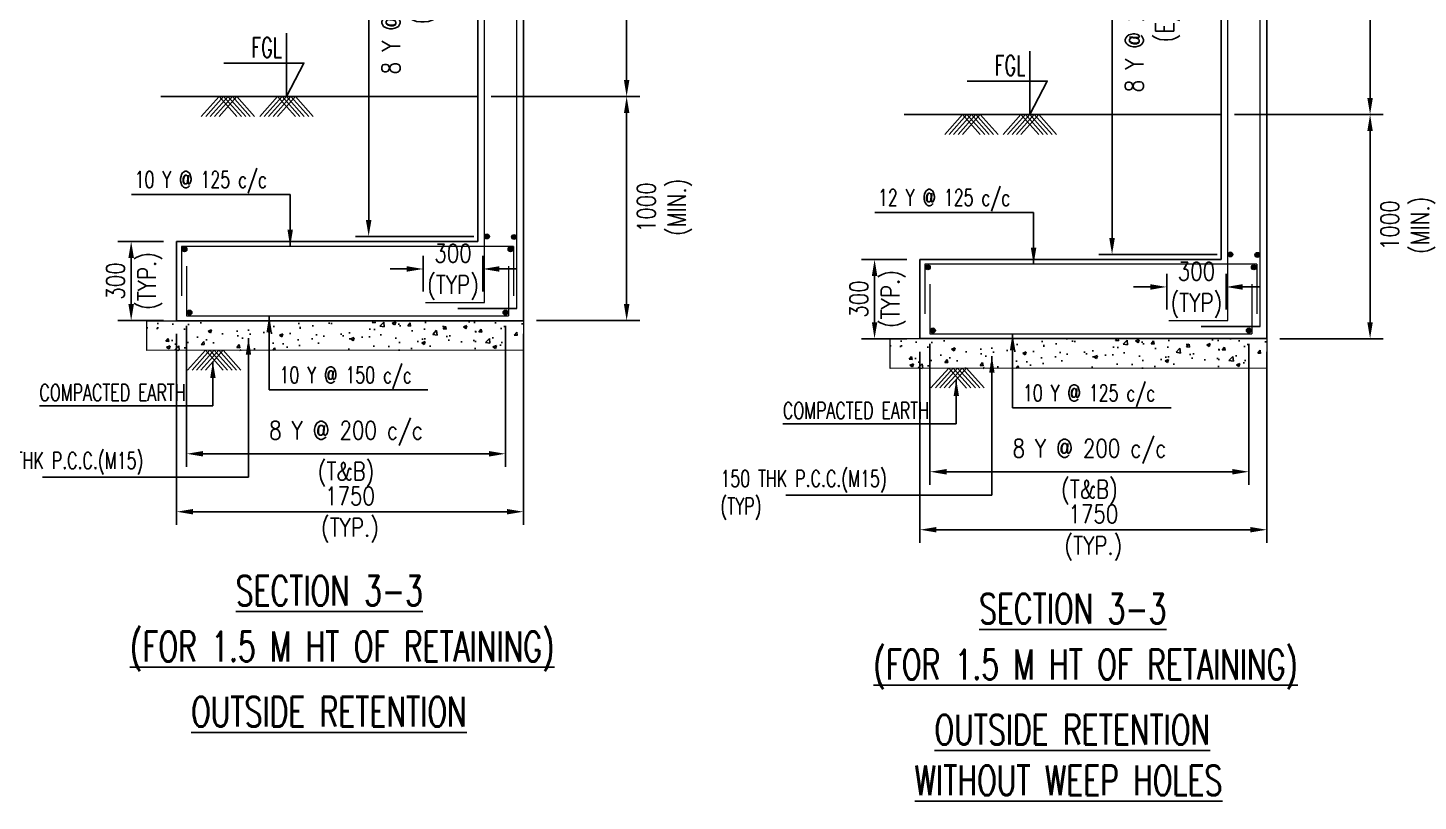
# Model space of a CAD drawing. Extents: x 345615 to 1272425, y -526289 to -156124.
# Drawn here: x 918692 to 939739, y -288755 to -277048 of the extents above; entities that cross this region are included whole.
import ezdxf
from ezdxf.enums import TextEntityAlignment as Align

# ---------------------------------------------------------------- set-up
doc = ezdxf.new("R2010")
doc.units = 0
doc.header["$LTSCALE"] = 500
doc.header["$MEASUREMENT"] = 0
doc.header["$PDMODE"] = 35
doc.header["$PDSIZE"] = -15
doc.layers.get('DEFPOINTS').update_dxf_attribs({"color": 4})
for name, color, linetype in [('BEAM', 4, 'Continuous'), ('Layer1', 7, 'Continuous'), ('LEVEL SECTION', 3, 'Continuous'), ('PCC', 7, 'Continuous'), ('S-COLUMN HATCH', 8, 'Continuous'), ('S-DIM-1', 5, 'Continuous'), ('S-DIMANTION', 5, 'Continuous'), ('S-FILLING', 9, 'Continuous'), ('S-LEVEL SECTION', 3, 'Continuous'), ('S-REINF', 6, 'Continuous'), ('S-RETAINING WALL', 6, 'Continuous'), ('S-TEXT-1', 4, 'Continuous'), ('S-TITIL', 6, 'Continuous'), ('TEXT NORMAL', 4, 'Continuous')]:
    doc.layers.add(name, color=color, linetype=linetype)
doc.styles.add('ROMANS', font='simplex.shx', dxfattribs={"width": 0.8, "height": 275, "bigfont": 'bigfont.shx'})
doc.dimstyles.new('3-100', dxfattribs={"dimtxt": 250, "dimasz": 250, "dimexe": 150, "dimexo": 60, "dimgap": 75, "dimtad": 1, "dimdec": 0, "dimlfac": 0.333333, "dimzin": 0, "dimdsep": 46, "dimtxsty": 'ROMANS', "dimcen": -300, "dimclrd": 5, "dimclre": 5, "dimclrt": 4, "dimadec": 0, "dimazin": 0, "dimtfac": 1, "dimtdec": 0, "dimtix": 1, "dimtofl": 0, "dimtmove": 2, "dimatfit": 3, "dimfxl": 0, "dimtolj": 1, "dimtzin": 0, "dimarcsym": 0})
doc.dimstyles.new('dim100', dxfattribs={"dimtxt": 250, "dimasz": 250, "dimexe": 200, "dimexo": 200, "dimgap": 100, "dimtad": 1, "dimdec": 0, "dimzin": 0, "dimdsep": 46, "dimtxsty": 'ROMANS', "dimcen": 0, "dimclrd": 5, "dimclre": 5, "dimclrt": 4, "dimadec": 0, "dimazin": 0, "dimtfac": 1, "dimtdec": 0, "dimtix": 1, "dimtofl": 0, "dimtmove": 2, "dimatfit": 3, "dimfxl": 0, "dimtolj": 1, "dimtzin": 0, "dimlwd": -1, "dimlwe": -1, "dimarcsym": 0})
doc.dimstyles.new('dim33.33', dxfattribs={"dimtxt": 250, "dimasz": 250, "dimexe": 200, "dimexo": 200, "dimgap": 100, "dimtad": 1, "dimdec": 0, "dimlfac": 0.333331, "dimzin": 0, "dimdsep": 46, "dimtxsty": 'ROMANS', "dimcen": 0, "dimclrd": 5, "dimclre": 5, "dimclrt": 4, "dimadec": 0, "dimazin": 0, "dimtfac": 1, "dimtdec": 0, "dimtix": 1, "dimtofl": 0, "dimtmove": 2, "dimatfit": 3, "dimfxl": 0, "dimtolj": 1, "dimtzin": 0, "dimlwd": -1, "dimlwe": -1, "dimarcsym": 0})

# ---------------------------------------------------------------- blocks, each defined once
blk = doc.blocks.new('*D933')
at = {"layer": 'DEFPOINTS', "color": 0}
for p in [(925617, -273873, -6), (923852, -280206), (925642, -280206)]:
    blk.add_point(p, dxfattribs=at)
at = {"layer": 'S-DIM-1', "color": 5}
for p, q in [((925417, -273873), (923652, -273873)), ((923852, -274123), (923852, -279956)), ((925442, -280206), (923652, -280206))]:
    blk.add_line(p, q, dxfattribs=at)
for points in [[(923810, -274123), (923894, -274123), (923852, -273873)], [(923810, -279956), (923894, -279956), (923852, -280206)]]:
    blk.add_solid(points, dxfattribs=at)
at = {"layer": 'S-DIM-1', "color": 4, "insert": (924465, -276588), "char_height": 275, "attachment_point": 5, "rotation": 90, "style": 'ROMANS'}
blk.add_mtext('\\A1;8 Y @ 200 c/c\\P(E/F)', dxfattribs=at)
blk = doc.blocks.new('*D934')
at = {"layer": 'DEFPOINTS', "color": 0, "linetype": 'ByBlock', "ltscale": 20}
for p in [(925579, -280699), (924679, -281242, 0), (925579, -281242, 0)]:
    blk.add_point(p, dxfattribs=at)
at = {"layer": 'S-DIMANTION', "color": 5, "linetype": 'ByBlock', "ltscale": 20}
for p, q in [((924679, -281042), (924679, -280499)), ((925579, -281042), (925579, -280499)), ((924429, -280699), (924179, -280699)), ((925829, -280699), (926079, -280699))]:
    blk.add_line(p, q, dxfattribs=at)
for points in [[(924429, -280657), (924429, -280740), (924679, -280699)], [(925829, -280657), (925829, -280740), (925579, -280699)]]:
    blk.add_solid(points, dxfattribs=at)
at = {"layer": 'S-DIMANTION', "color": 4, "linetype": 'ByBlock', "lineweight": -2, "ltscale": 20, "char_height": 275, "style": 'ROMANS'}
for s, insert, attachment_point in [('\\A1;300', (925129, -280599), 8), ('\\A1;(TYP)', (925129, -280799), 2)]:
    blk.add_mtext(s, dxfattribs=dict(at, insert=insert, attachment_point=attachment_point))
blk = doc.blocks.new('*D935')
at = {"layer": 'DEFPOINTS', "color": 0}
for p in [(925504, -278089, 0), (926194, -281481, 0), (927757, -281481)]:
    blk.add_point(p, dxfattribs=at)
at = {"layer": 'S-DIM-1', "color": 5}
for p, q in [((925704, -278089), (927957, -278089)), ((927757, -278339), (927757, -281231)), ((926394, -281481), (927957, -281481))]:
    blk.add_line(p, q, dxfattribs=at)
for points in [[(927716, -278339), (927799, -278339), (927757, -278089)], [(927716, -281231), (927799, -281231), (927757, -281481)]]:
    blk.add_solid(points, dxfattribs=at)
at = {"layer": 'S-DIM-1', "color": 4, "insert": (928331, -279765), "char_height": 275, "attachment_point": 5, "rotation": 90, "style": 'ROMANS'}
blk.add_mtext('\\A1;1000\\P(MIN.)', dxfattribs=at)
blk = doc.blocks.new('*D936')
at = {"layer": 'DEFPOINTS', "color": 0}
for p in [(926194, -273589), (927757, -273589), (926194, -278089)]:
    blk.add_point(p, dxfattribs=at)
at = {"layer": 'S-DIM-1', "color": 5}
for p, q in [((926394, -273589), (927957, -273589)), ((927757, -277839), (927757, -273839)), ((926394, -278089), (927957, -278089))]:
    blk.add_line(p, q, dxfattribs=at)
for points in [[(927716, -273839), (927799, -273839), (927757, -273589)], [(927716, -277839), (927799, -277839), (927757, -278089)]]:
    blk.add_solid(points, dxfattribs=at)
at = {"layer": 'S-DIM-1', "color": 4, "char_height": 275, "rotation": 90, "style": 'ROMANS'}
for s, insert, attachment_point in [('\\A1;1500', (927657, -275839), 8), ('\\A1;(MAX.)', (927857, -275839), 2)]:
    blk.add_mtext(s, dxfattribs=dict(at, insert=insert, attachment_point=attachment_point))
blk = doc.blocks.new('*D937')
at = {"layer": 'BEAM', "color": 5, "linetype": 'ByBlock', "ltscale": 20}
for p, q in [((920944, -281681), (920944, -284573)), ((926194, -281681), (926194, -284573)), ((921194, -284373), (925944, -284373))]:
    blk.add_line(p, q, dxfattribs=at)
for points in [[(921194, -284332), (921194, -284415), (920944, -284373)], [(925944, -284332), (925944, -284415), (926194, -284373)]]:
    blk.add_solid(points, dxfattribs=at)
at = {"layer": 'DEFPOINTS', "color": 0, "linetype": 'ByBlock', "ltscale": 20}
for p in [(920944, -281481, 30), (926194, -281481, 30), (926194, -284373)]:
    blk.add_point(p, dxfattribs=at)
at = {"layer": 'BEAM', "color": 4, "linetype": 'ByBlock', "lineweight": -2, "ltscale": 20, "char_height": 275, "style": 'ROMANS'}
for s, insert, attachment_point in [('\\A1;{1750', (923569, -284273), 8), ('\\A1;(TYP.)}', (923569, -284473), 2)]:
    blk.add_mtext(s, dxfattribs=dict(at, insert=insert, attachment_point=attachment_point))
blk = doc.blocks.new('*D989')
at = {"layer": 'DEFPOINTS', "color": 0}
for p in [(921096, -281360), (925923, -281357), (921096, -283496)]:
    blk.add_point(p, dxfattribs=at)
at = {"layer": 'S-DIM-1', "color": 5}
for p, q in [((921096, -281560), (921096, -283696)), ((925923, -281557), (925923, -283696)), ((925673, -283496), (921346, -283496))]:
    blk.add_line(p, q, dxfattribs=at)
for points in [[(921346, -283455), (921346, -283538), (921096, -283496)], [(925673, -283455), (925673, -283538), (925923, -283496)]]:
    blk.add_solid(points, dxfattribs=at)
at = {"layer": 'S-DIM-1', "color": 4, "char_height": 275, "attachment_point": 5, "style": 'ROMANS'}
for s, insert in [('\\A1;8 Y @ 200 c/c', (923510, -283187)), ('\\A1;(T&B)', (923510, -283806))]:
    blk.add_mtext(s, dxfattribs=dict(at, insert=insert))
blk = doc.blocks.new('*D990')
at = {"layer": 'DEFPOINTS', "color": 0}
for p in [(920944, -280281, 30), (920257, -281481), (920944, -281481)]:
    blk.add_point(p, dxfattribs=at)
at = {"layer": 'S-DIM-1', "color": 5}
for p, q in [((920744, -280281), (920057, -280281)), ((920744, -281481), (920057, -281481))]:
    blk.add_line(p, q, dxfattribs=at)
at = {"layer": 'S-DIM-1', "color": 5, "lineweight": -3}
blk.add_line((920257, -280531), (920257, -281231), dxfattribs=at)
at = {"layer": 'S-DIM-1', "color": 5}
for points in [[(920215, -280531), (920299, -280531), (920257, -280281)], [(920215, -281231), (920299, -281231), (920257, -281481)]]:
    blk.add_solid(points, dxfattribs=at)
at = {"layer": 'S-DIM-1', "color": 4, "char_height": 275, "rotation": 90, "style": 'ROMANS'}
for s, insert, attachment_point in [('\\A1;(TYP.)', (920357, -280881), 2), ('\\A1;300', (920157, -280881), 8)]:
    blk.add_mtext(s, dxfattribs=dict(at, insert=insert, attachment_point=attachment_point))
blk = doc.blocks.new('*D878')
at = {"layer": 'DEFPOINTS', "color": 0}
for p in [(936871, -270539, -6), (935105, -280479), (936896, -280479)]:
    blk.add_point(p, dxfattribs=at)
at = {"layer": 'S-DIM-1', "color": 5}
for p, q in [((936671, -270539), (934905, -270539)), ((935105, -270789), (935105, -280229)), ((936696, -280479), (934905, -280479))]:
    blk.add_line(p, q, dxfattribs=at)
for points in [[(935063, -270789), (935147, -270789), (935105, -270539)], [(935063, -280229), (935147, -280229), (935105, -280479)]]:
    blk.add_solid(points, dxfattribs=at)
at = {"layer": 'S-DIM-1', "color": 4, "insert": (935718, -276860), "char_height": 275, "attachment_point": 5, "rotation": 90, "style": 'ROMANS'}
blk.add_mtext('\\A1;8 Y @ 200 c/c\\P(E/F)', dxfattribs=at)
blk = doc.blocks.new('*D879')
at = {"layer": 'DEFPOINTS', "color": 0, "linetype": 'ByBlock', "ltscale": 20}
for p in [(936832, -280971), (935932, -281514, 0), (936832, -281514, 0)]:
    blk.add_point(p, dxfattribs=at)
at = {"layer": 'S-DIMANTION', "color": 5, "linetype": 'ByBlock', "ltscale": 20}
for p, q in [((935682, -280971), (935432, -280971)), ((935932, -281314), (935932, -280771)), ((936832, -281314), (936832, -280771)), ((937082, -280971), (937332, -280971))]:
    blk.add_line(p, q, dxfattribs=at)
for points in [[(935682, -280929), (935682, -281013), (935932, -280971)], [(937082, -280929), (937082, -281013), (936832, -280971)]]:
    blk.add_solid(points, dxfattribs=at)
at = {"layer": 'S-DIMANTION', "color": 4, "linetype": 'ByBlock', "lineweight": -2, "ltscale": 20, "char_height": 275, "style": 'ROMANS'}
for s, insert, attachment_point in [('\\A1;300', (936382, -280871), 8), ('\\A1;(TYP)', (936382, -281071), 2)]:
    blk.add_mtext(s, dxfattribs=dict(at, insert=insert, attachment_point=attachment_point))
blk = doc.blocks.new('*D880')
at = {"layer": 'DEFPOINTS', "color": 0}
for p in [(936757, -278362, 0), (937447, -281754, 0), (939011, -281754)]:
    blk.add_point(p, dxfattribs=at)
at = {"layer": 'S-DIM-1', "color": 5}
for p, q in [((936957, -278362), (939211, -278362)), ((939011, -278612), (939011, -281504)), ((937647, -281754), (939211, -281754))]:
    blk.add_line(p, q, dxfattribs=at)
for points in [[(938969, -278612), (939052, -278612), (939011, -278362)], [(938969, -281504), (939052, -281504), (939011, -281754)]]:
    blk.add_solid(points, dxfattribs=at)
at = {"layer": 'S-DIM-1', "color": 4, "insert": (939584, -280037), "char_height": 275, "attachment_point": 5, "rotation": 90, "style": 'ROMANS'}
blk.add_mtext('\\A1;1000\\P(MIN.)', dxfattribs=at)
blk = doc.blocks.new('*D881')
at = {"layer": 'DEFPOINTS', "color": 0}
for p in [(937447, -273862), (939011, -273862), (937447, -278362)]:
    blk.add_point(p, dxfattribs=at)
at = {"layer": 'S-DIM-1', "color": 5}
for p, q in [((937647, -273862), (939211, -273862)), ((939011, -278112), (939011, -274112)), ((937647, -278362), (939211, -278362))]:
    blk.add_line(p, q, dxfattribs=at)
for points in [[(938969, -274112), (939052, -274112), (939011, -273862)], [(938969, -278112), (939052, -278112), (939011, -278362)]]:
    blk.add_solid(points, dxfattribs=at)
at = {"layer": 'S-DIM-1', "color": 4, "char_height": 275, "rotation": 90, "style": 'ROMANS'}
for s, insert, attachment_point in [('\\A1;(MAX.)', (939111, -276112), 2), ('\\A1;1500', (938911, -276112), 8)]:
    blk.add_mtext(s, dxfattribs=dict(at, insert=insert, attachment_point=attachment_point))
blk = doc.blocks.new('*D882')
at = {"layer": 'BEAM', "color": 5, "linetype": 'ByBlock', "ltscale": 20}
for p, q in [((932197, -281954), (932197, -284846)), ((937447, -281954), (937447, -284846)), ((932447, -284646), (937197, -284646))]:
    blk.add_line(p, q, dxfattribs=at)
for points in [[(932447, -284604), (932447, -284687), (932197, -284646)], [(937197, -284604), (937197, -284687), (937447, -284646)]]:
    blk.add_solid(points, dxfattribs=at)
at = {"layer": 'DEFPOINTS', "color": 0, "linetype": 'ByBlock', "ltscale": 20}
for p in [(932197, -281754, 30), (937447, -281754, 30), (937447, -284646)]:
    blk.add_point(p, dxfattribs=at)
at = {"layer": 'BEAM', "color": 4, "linetype": 'ByBlock', "lineweight": -2, "ltscale": 20, "char_height": 275, "style": 'ROMANS'}
for s, insert, attachment_point in [('\\A1;{1750', (934822, -284546), 8), ('\\A1;(TYP.)}', (934822, -284746), 2)]:
    blk.add_mtext(s, dxfattribs=dict(at, insert=insert, attachment_point=attachment_point))
blk = doc.blocks.new('*D885')
at = {"layer": 'DEFPOINTS', "color": 0}
for p in [(932349, -281632), (937176, -281630), (932349, -283768)]:
    blk.add_point(p, dxfattribs=at)
at = {"layer": 'S-DIM-1', "color": 5}
for p, q in [((932349, -281832), (932349, -283968)), ((937176, -281830), (937176, -283968)), ((936926, -283768), (932599, -283768))]:
    blk.add_line(p, q, dxfattribs=at)
for points in [[(932599, -283727), (932599, -283810), (932349, -283768)], [(936926, -283727), (936926, -283810), (937176, -283768)]]:
    blk.add_solid(points, dxfattribs=at)
at = {"layer": 'S-DIM-1', "color": 4, "char_height": 275, "attachment_point": 5, "style": 'ROMANS'}
for s, insert in [('\\A1;8 Y @ 200 c/c', (934763, -283459)), ('\\A1;(T&B)', (934763, -284078))]:
    blk.add_mtext(s, dxfattribs=dict(at, insert=insert))
blk = doc.blocks.new('*D886')
at = {"layer": 'DEFPOINTS', "color": 0}
for p in [(932197, -280554, 30), (931510, -281754), (932197, -281754)]:
    blk.add_point(p, dxfattribs=at)
at = {"layer": 'S-DIM-1', "color": 5}
for p, q in [((931997, -280554), (931310, -280554)), ((931997, -281754), (931310, -281754))]:
    blk.add_line(p, q, dxfattribs=at)
at = {"layer": 'S-DIM-1', "color": 5, "lineweight": -3}
blk.add_line((931510, -280804), (931510, -281504), dxfattribs=at)
at = {"layer": 'S-DIM-1', "color": 5}
for points in [[(931469, -280804), (931552, -280804), (931510, -280554)], [(931469, -281504), (931552, -281504), (931510, -281754)]]:
    blk.add_solid(points, dxfattribs=at)
at = {"layer": 'S-DIM-1', "color": 4, "char_height": 275, "rotation": 90, "style": 'ROMANS'}
for s, insert, attachment_point in [('\\A1;(TYP.)', (931610, -281154), 2), ('\\A1;300', (931410, -281154), 8)]:
    blk.add_mtext(s, dxfattribs=dict(at, insert=insert, attachment_point=attachment_point))

msp = doc.modelspace()

# ---------------------------------------------------------------- hatches: boundary and pattern name
at = {"layer": 'PCC'}
h = msp.add_hatch(dxfattribs=at)
h.set_pattern_fill('AR-CONC', color=256, scale=75, style=0)
h.set_pattern_definition([(50, (352369.33, -522904.45), (537.94514, -47.0641), [56.25, -618.75]), (355, (352369.3, -522904.45), (-104.0635, 564.1441), [45, -495]), (100.4514, (352414.16, -522908.4), (433.88204, 517.07966), [47.80514, -525.8566]), (46.1842, (352369.3, -522754.45), (800.4308, -124.13926), [84.375, -928.125]), (96.6356, (352436, -522764.8), (700.997, 730.5884), [71.7077, -788.7848]), (351.1842, (352369.3, -522754.45), (700.9965, 730.589), [67.5, -742.5]), (21, (352444.33, -522791.95), (447.6803, -301.96417), [56.25, -618.75]), (326, (352444.3, -522791.95), (182.4865, 543.86253), [45, -495]), (71.4514, (352481.63, -522817.1), (630.16697, 241.89787), [47.80514, -525.8566]), (37.5, (352369.33, -522904.45), (9.11989, 249.67039), [0, -489, 0, -502.5, 0, -496.875]), (7.5, (352369.33, -522904.45), (197.30215, 295.80878), [0, -286.5, 0, -477.75, 0, -189.375]), (327.5, (352202.08, -522904.45), (400.36683, -16.916154), [0, -187.5, 0, -585, 0, -776.25]), (317.5, (352127.08, -522904.45), (437.38963, 75.07874), [0, -243.75, 0, -388.5, 0, -551.25])])
h.paths.add_polyline_path([(926193.862, -281481.336), (921693.862, -281481.336), (920493.862, -281481.336), (920493.862, -281931.336), (921635.448, -281931.187), (921637.822, -281928.547), (921640.194, -281931.184), (921702.729, -281931.145), (921705.065, -281928.547), (921707.4, -281931.143), (921770.009, -281931.104), (921772.309, -281928.547), (921774.605, -281931.101), (921837.29, -281931.062), (921839.552, -281928.547), (921841.811, -281931.059), (921904.57, -281931.021), (921906.795, -281928.547), (921909.017, -281931.018), (926193.862, -281929.756)])
h = msp.add_hatch(dxfattribs=at)
h.set_pattern_fill('AR-CONC', color=256, scale=75, style=0)
h.set_pattern_definition([(50, (363622.47, -523176.65), (537.94514, -47.0641), [56.25, -618.75]), (355, (363622.47, -523176.65), (-104.0635, 564.1441), [45, -495]), (100.4514, (363667.3, -523180.57), (433.88204, 517.07966), [47.80514, -525.8566]), (46.1842, (363622.5, -523026.65), (800.4308, -124.13926), [84.375, -928.125]), (96.6356, (363689.2, -523037), (700.997, 730.5884), [71.7077, -788.7848]), (351.1842, (363622.5, -523026.65), (700.9965, 730.589), [67.5, -742.5]), (21, (363697.47, -523064.15), (447.6803, -301.96417), [56.25, -618.75]), (326, (363697.47, -523064.15), (182.4865, 543.86253), [45, -495]), (71.4514, (363734.8, -523089.3), (630.16697, 241.89787), [47.80514, -525.8566]), (37.5, (363622.47, -523176.65), (9.11989, 249.67039), [0, -489, 0, -502.5, 0, -496.875]), (7.5, (363622.47, -523176.65), (197.30215, 295.80878), [0, -286.5, 0, -477.75, 0, -189.375]), (327.5, (363455.22, -523176.65), (400.36683, -16.916154), [0, -187.5, 0, -585, 0, -776.25]), (317.5, (363380.22, -523176.65), (437.38963, 75.07874), [0, -243.75, 0, -388.5, 0, -551.25])])
h.paths.add_polyline_path([(937447.003, -281753.532), (932947.004, -281753.532), (931747.004, -281753.532), (931747.004, -282203.532), (932888.59, -282203.383), (932890.964, -282200.743), (932893.335, -282203.38), (932955.87, -282203.341), (932958.207, -282200.743), (932960.541, -282203.338), (933023.151, -282203.3), (933025.45, -282200.743), (933027.747, -282203.297), (933090.431, -282203.258), (933092.693, -282200.743), (933094.952, -282203.255), (933157.712, -282203.216), (933159.936, -282200.743), (933162.158, -282203.214), (937447.003, -282201.952)])
at = {"layer": 'S-REINF', "lineweight": 5}
for points in [[(925605.037, -280206.464, 1), (925679.687, -280206.464, 1)], [(926014.537, -280214.129, 1), (926089.187, -280214.129, 1)], [(921100.749, -280402.329, -1), (921026.099, -280402.329, -1)], [(925961.976, -280402.329, 1), (926036.625, -280402.329, 1)], [(936858.179, -280478.66, 1), (936932.828, -280478.66, 1)], [(937267.679, -280486.325, 1), (937342.328, -280486.325, 1)], [(932353.89, -280674.525, -1), (932279.24, -280674.525, -1)], [(937215.117, -280674.525, 1), (937289.767, -280674.525, 1)], [(921176.749, -281357.329, -1), (921102.099, -281357.329, -1)], [(925885.976, -281357.329, 1), (925960.625, -281357.329, 1)], [(932429.89, -281629.525, -1), (932355.24, -281629.525, -1)], [(937139.117, -281629.525, 1), (937213.767, -281629.525, 1)]]:
    msp.add_hatch(color=256, dxfattribs=at).paths.add_polyline_path(points)

# ---------------------------------------------------------------- linework, layer by layer
at = {"color": 8, "lineweight": 5}
for p, q in [((920494.11, -281481.336, -47.993), (920943.862, -281481.336, -45.026)), ((926193.862, -281481.336, -10.398), (926193.862, -281928.548, -10.398)), ((931747.252, -281753.532, -37.58), (932197.004, -281753.532, -34.613)), ((937447.003, -281753.532, 0.015), (937447.003, -282200.744, 0.015))]:
    msp.add_line(p, q, dxfattribs=at)
for points, elevation in [([(926193.862, -281928.548), (920493.862, -281931.142), (920493.862, -281481.336)], -10.398), ([(937447.003, -282200.744), (931747.004, -282203.338), (931747.004, -281753.532)], 0.015)]:
    msp.add_lwpolyline(points, dxfattribs=dict(at, elevation=elevation))
at = {"layer": 'BEAM', "linetype": 'ByBlock', "lineweight": -2, "ltscale": 20}
for p, q in [((925503.862, -280281.336, -10.398), (925503.862, -269983.013, -10.657)), ((936757.004, -280553.532, 0.015), (936757.004, -270255.209, -0.244)), ((926193.862, -281481.336, -10.428), (926193.862, -273589.336, -10.566)), ((937447.004, -281753.532, -0.015), (937447.004, -273861.532, -0.153)), ((925503.862, -280281.336, -10.398), (920943.862, -280281.336, -10.398)), ((920943.862, -280281.336, -10.398), (920943.862, -281481.336, -10.398)), ((936757.004, -280553.532, 0.015), (932197.004, -280553.532, 0.015)), ((932197.004, -280553.532, 0.015), (932197.004, -281753.532, 0.015)), ((920943.862, -281481.336, -45.026), (926193.862, -281481.336, -10.398)), ((932197.004, -281753.532, -34.613), (937447.003, -281753.532, 0.015))]:
    msp.add_line(p, q, dxfattribs=at)
at = {"layer": 'Layer1', "linetype": 'Continuous'}
for p, q in [((921318.714, -278388.795, -10.398), (921588.275, -278089.032, -10.398)), ((921385.957, -278388.795, -10.398), (921655.518, -278089.032, -10.398)), ((921453.2, -278388.795, -10.398), (921722.761, -278089.032, -10.398)), ((921520.443, -278388.795, -10.398), (921790.004, -278089.032, -10.398)), ((921587.686, -278388.795, -10.398), (921856.974, -278089.336, -10.398)), ((921857.563, -278389.099, -10.398), (921588.275, -278089.641, -10.398)), ((921924.532, -278388.795, -10.398), (921655.245, -278089.336, -10.398)), ((921991.775, -278388.795, -10.398), (921722.488, -278089.336, -10.398)), ((922059.018, -278388.795, -10.398), (921789.731, -278089.336, -10.398)), ((922126.262, -278388.795, -10.398), (921856.974, -278089.336, -10.398)), ((922203.762, -278388.795, -10.398), (922473.323, -278089.032, -10.398)), ((922271.005, -278388.795, -10.398), (922540.566, -278089.032, -10.398)), ((922338.248, -278388.795, -10.398), (922607.809, -278089.032, -10.398)), ((922405.491, -278388.795, -10.398), (922675.052, -278089.032, -10.398)), ((922472.734, -278388.795, -10.398), (922742.022, -278089.336, -10.398)), ((922742.611, -278389.099, -10.398), (922473.323, -278089.641, -10.398)), ((922809.58, -278388.795, -10.398), (922540.292, -278089.336, -10.398)), ((922876.823, -278388.795, -10.398), (922607.536, -278089.336, -10.398)), ((922944.066, -278388.795, -10.398), (922674.779, -278089.336, -10.398)), ((923011.31, -278388.795, -10.398), (922742.022, -278089.336, -10.398)), ((932571.855, -278660.99, 0.015), (932841.417, -278361.228, 0.015)), ((932639.098, -278660.99, 0.015), (932908.66, -278361.228, 0.015)), ((932706.341, -278660.99, 0.015), (932975.903, -278361.228, 0.015)), ((932773.584, -278660.99, 0.015), (933043.146, -278361.228, 0.015)), ((932840.827, -278660.99, 0.015), (933110.115, -278361.532, 0.015)), ((933110.704, -278661.295, 0.015), (932841.417, -278361.837, 0.015)), ((933177.674, -278660.99, 0.015), (932908.386, -278361.532, 0.015)), ((933244.917, -278660.99, 0.015), (932975.629, -278361.532, 0.015)), ((933312.16, -278660.99, 0.015), (933042.872, -278361.532, 0.015)), ((933379.403, -278660.99, 0.015), (933110.115, -278361.532, 0.015)), ((933456.903, -278660.99, 0.015), (933726.465, -278361.228, 0.015)), ((933524.146, -278660.99, 0.015), (933793.708, -278361.228, 0.015)), ((933591.389, -278660.99, 0.015), (933860.951, -278361.228, 0.015)), ((933658.632, -278660.99, 0.015), (933928.194, -278361.228, 0.015)), ((933725.875, -278660.99, 0.015), (933995.163, -278361.532, 0.015)), ((933995.752, -278661.295, 0.015), (933726.465, -278361.837, 0.015)), ((934062.722, -278660.99, 0.015), (933793.434, -278361.532, 0.015)), ((934129.965, -278660.99, 0.015), (933860.677, -278361.532, 0.015)), ((934197.208, -278660.99, 0.015), (933927.92, -278361.532, 0.015)), ((934264.451, -278660.99, 0.015), (933995.163, -278361.532, 0.015))]:
    msp.add_line(p, q, dxfattribs=at)
at = {"layer": 'S-COLUMN HATCH', "color": 6, "elevation": -10.413}
msp.add_lwpolyline([(925201.722, -281298.124), (926093.862, -281298.124)], dxfattribs=at)
at = {"layer": 'S-COLUMN HATCH', "color": 6}
msp.add_lwpolyline([(936454.864, -281570.32), (937347.004, -281570.32)], dxfattribs=at)
at = {"layer": 'S-FILLING', "color": 8, "linetype": 'ByBlock', "lineweight": -2}
for p, q in [((921110.667, -282228.005, -10.398), (921380.229, -281928.243, -10.398)), ((921177.91, -282228.005, -10.398), (921447.472, -281928.243, -10.398)), ((921245.153, -282228.005, -10.398), (921514.715, -281928.243, -10.398)), ((921312.396, -282228.005, -10.398), (921581.958, -281928.243, -10.398)), ((921379.64, -282228.005, -10.398), (921648.927, -281928.547, -10.398)), ((921649.517, -282228.31, -10.398), (921380.229, -281928.851, -10.398)), ((921716.486, -282228.005, -10.398), (921447.198, -281928.547, -10.398)), ((921783.729, -282228.005, -10.398), (921514.441, -281928.547, -10.398)), ((921850.972, -282228.005, -10.398), (921581.684, -281928.547, -10.398)), ((921918.215, -282228.005, -10.398), (921648.927, -281928.547, -10.398)), ((932363.809, -282500.201, 0.015), (932633.37, -282200.438, 0.015)), ((932431.052, -282500.201, 0.015), (932700.613, -282200.438, 0.015)), ((932498.295, -282500.201, 0.015), (932767.856, -282200.438, 0.015)), ((932565.538, -282500.201, 0.015), (932835.099, -282200.438, 0.015)), ((932632.781, -282500.201, 0.015), (932902.069, -282200.743, 0.015)), ((932902.658, -282500.505, 0.015), (932633.37, -282201.047, 0.015)), ((932969.628, -282500.201, 0.015), (932700.34, -282200.743, 0.015)), ((933036.871, -282500.201, 0.015), (932767.583, -282200.743, 0.015)), ((933104.114, -282500.201, 0.015), (932834.826, -282200.743, 0.015)), ((933171.357, -282500.201, 0.015), (932902.069, -282200.743, 0.015))]:
    msp.add_line(p, q, dxfattribs=at)
at = {"layer": 'S-LEVEL SECTION'}
for p, q in [((920703.873, -278089.336, -10.398), (925503.862, -278089.336, -10.398)), ((931957.014, -278361.532, 0.015), (936757.004, -278361.532, 0.015))]:
    msp.add_line(p, q, dxfattribs=at)
for points, elevation in [([(922607.536, -277128.053), (922607.536, -278089.336), (922871.036, -277583.464), (921660.813, -277583.464)], -10.398), ([(933860.677, -277400.248), (933860.677, -278361.532), (934124.178, -277855.659), (932913.955, -277855.659)], 0.015)]:
    msp.add_lwpolyline(points, dxfattribs=dict(at, elevation=elevation))
at = {"layer": 'S-REINF', "color": 6, "lineweight": 5}
for p, q in [((936857.004, -281479.322, 0.012), (936857.004, -270338.865, -5.677)), ((937347.004, -281570.32), (937347.004, -270413.865, -5.677)), ((925603.862, -281207.127, -10.401), (925603.862, -273672.993, -15.999)), ((926093.862, -281298.124, -10.413), (926093.862, -273747.993, -15.999)), ((926043.862, -280356.336, -10.398), (921018.862, -280356.336, -10.398)), ((921018.862, -280356.336, -10.398), (921018.862, -281106.336, -10.398)), ((926043.862, -280356.336, -10.398), (926043.862, -281106.336, -10.398)), ((921093.862, -280656.336, -10.398), (921093.862, -281406.336, -10.398)), ((925968.862, -280656.336, -10.398), (925968.862, -281406.336, -10.398)), ((937297.004, -280628.532, 0.015), (932272.004, -280628.532, 0.015)), ((932272.004, -280628.532, 0.015), (932272.004, -281378.532, 0.015)), ((937297.004, -280628.532, 0.015), (937297.004, -281378.532, 0.015)), ((932347.004, -280928.532, 0.015), (932347.004, -281678.532, 0.015)), ((937222.004, -280928.532, 0.015), (937222.004, -281678.532, 0.015)), ((924711.722, -281207.127, -10.401), (925603.862, -281207.127, -10.401)), ((921093.862, -281406.336, -10.398), (925968.862, -281406.336, -10.398)), ((935964.864, -281479.322, 0.012), (936857.004, -281479.322, 0.012)), ((932347.004, -281678.532, 0.015), (937222.004, -281678.532, 0.015))]:
    msp.add_line(p, q, dxfattribs=at)
at = {"layer": 'S-REINF', "lineweight": 5}
for centre in [(925642.362, -280206.464, -10.398), (926051.862, -280214.129, -10.398), (921063.424, -280402.329, -10.398), (925999.301, -280402.329, -10.398), (936895.504, -280478.66, 0.015), (937305.004, -280486.325, 0.015), (932316.565, -280674.525, 0.015), (937252.442, -280674.525, 0.015), (921139.424, -281357.329, -10.398), (925923.301, -281357.329, -10.398), (932392.565, -281629.525, 0.015), (937176.442, -281629.525, 0.015)]:
    msp.add_circle(centre, 37.325, dxfattribs=at)
at = {"layer": 'S-RETAINING WALL', "color": 4}
msp.add_line((937447.004, -278361.532, -0.153), (938852.556, -278361.532, -0.153), dxfattribs=at)

# ---------------------------------------------------------------- texts
at = {"layer": 'LEVEL SECTION', "style": 'ROMANS', "width": 0.65}
for p in [(922073.927, -277495.803, -10.398), (933327.069, -277767.999, 0.015)]:
    msp.add_text('FGL', height=300, dxfattribs=at).set_placement(p)
at = {"layer": 'S-TEXT-1', "style": 'ROMANS', "width": 0.7}
for s, p in [('10 Y @ 125 c/c', (920308.133, -279345.419, -70.552)), ('12 Y @ 125 c/c', (931561.275, -279617.615, -60.139)), ('10 Y @ 150 c/c', (922502.055, -282303.707, -70.552)), ('10 Y @ 125 c/c', (933755.197, -282575.903, -60.139))]:
    msp.add_text(s, height=250, dxfattribs=at).set_placement(p, align=Align.MIDDLE_LEFT)
at = {"layer": 'S-TITIL', "style": 'ROMANS', "width": 0.7}
for p in [(923256.812, -285569.387, -40.475), (934509.953, -285841.583, -30.062)]:
    msp.add_text('%%USECTION 3-3', height=450, dxfattribs=at).set_placement(p, align=Align.MIDDLE_CENTER)
at = {"layer": 'S-TITIL', "color": 6, "style": 'ROMANS', "width": 0.7}
for s, p in [('%%U(FOR 1.5 M HT OF RETAINING)', (923451.849, -286445.343, -40.475)), ('%%U(FOR 1.5 M HT OF RETAINING)', (934704.99, -286717.539, -30.062)), ('%%UOUTSIDE RETENTION', (923250.36, -287401.29, -40.475)), ('%%UOUTSIDE RETENTION', (934503.501, -287673.485, -30.062)), ('%%UWITHOUT WEEP HOLES', (934446.109, -288439.669, -20.238))]:
    msp.add_text(s, height=450, dxfattribs=at).set_placement(p, align=Align.MIDDLE)
at = {"layer": 'TEXT NORMAL', "style": 'ROMANS', "width": 0.7}
for s, p in [('COMPACTED EARTH', (918869.093, -282694.94, -10.398)), ('COMPACTED EARTH', (930122.235, -282967.135, 0.015)), ('150 THK P.C.C.(M15)', (917922.94, -283724.204)), ('150 THK P.C.C.(M15)', (929176.081, -283996.4, 10.413)), ('(TYP)', (929176.081, -284412.852, 10.413))]:
    msp.add_text(s, height=250, dxfattribs=at).set_placement(p)

# ---------------------------------------------------------------- dimensions: what is measured, and where the dimension line sits
at = {"layer": 'BEAM', "linetype": 'ByBlock', "lineweight": -2, "ltscale": 20}
for base, p1, p2, picture, middle in [((926193.862, -284373.451, -40.475), (920943.862, -281481.336, -10.398), (926193.862, -281481.336, -10.398), '*D937', (923568.862, -284373.451, -40.475)), ((937447.004, -284645.647, -30.062), (932197.004, -281753.532, 0.015), (937447.004, -281753.532, 0.015), '*D882', (934822.004, -284645.647, -30.062))]:
    dim = msp.add_linear_dim(base=base, p1=p1, p2=p2, text='{<>\\X(TYP.)}', dimstyle='dim33.33', override={"dimtxsty": 'ROMANS'}, dxfattribs=at)
    dim.commit()
    dim.dimension.update_dxf_attribs({"geometry": picture, "text_midpoint": middle})
at = {"layer": 'S-DIM-1'}
for base, p1, p2, text, picture, middle in [((935105.136, -280478.66, 0.015), (936870.504, -270539.113, -5.677), (936895.504, -280478.66, 0.015), '8 Y @ 200 c/c\\X(E/F)', '*D878', (935718.212, -276859.748, 0.015)), ((923851.995, -280206.464, -10.398), (925617.362, -273873.241, -15.999), (925642.362, -280206.464, -10.398), '8 Y @ 200 c/c\\X(E/F)', '*D933', (924465.07, -276587.553, -10.398)), ((927757.375, -281481.336, -10.566), (925503.862, -278089.336, -10.398), (926193.862, -281481.336, -10.398), '1000\\X(MIN.)', '*D935', (928330.958, -279764.72, -10.566)), ((939010.516, -281753.532, -0.153), (936757.004, -278361.532, 0.015), (937447.004, -281753.532, 0.015), '1000\\X(MIN.)', '*D880', (939584.099, -280036.915, -0.153))]:
    dim = msp.add_linear_dim(base=base, p1=p1, p2=p2, angle=90, text=text, dimstyle='dim33.33', override={"dimtmove": 1}, dxfattribs=at)
    dim.commit()
    dim.dimension.update_dxf_attribs({"geometry": picture, "text_midpoint": middle, "dimtype": 160})
for base, p1, p2, picture, middle in [((927757.375, -273589.336, -10.566), (926193.862, -278089.336, -10.566), (926193.862, -273589.336, -10.566), '*D936', (927757.375, -275839.336, -10.566)), ((939010.516, -273861.532, -0.153), (937447.004, -278361.532, -0.153), (937447.004, -273861.532, -0.153), '*D881', (939010.516, -276111.532, -0.153))]:
    dim = msp.add_linear_dim(base=base, p1=p1, p2=p2, angle=90, text='<>\\X(MAX.)', dimstyle='dim33.33', dxfattribs=at)
    dim.commit()
    dim.dimension.update_dxf_attribs({"geometry": picture, "text_midpoint": middle})
for base, p1, p2, angle, text, override, picture, middle in [((920257.077, -281481.336, -40.475), (920943.862, -280281.336, -10.398), (920943.862, -281481.336, -40.475), 90, '300\\X(TYP.)', {"dimtxt": 250, "dimasz": 250, "dimtxsty": 'ROMANS', "dimtofl": 1, "dimtmove": 0, "dimlwd": 65533}, '*D990', (920257.077, -280881.336, -40.475)), ((931510.218, -281753.532, -30.062), (932197.004, -280553.532, 0.015), (932197.004, -281753.532, -30.062), 90, '300\\X(TYP.)', {"dimtxt": 250, "dimasz": 250, "dimtxsty": 'ROMANS', "dimtofl": 1, "dimtmove": 0, "dimlwd": 65533}, '*D886', (931510.218, -281153.532, -30.062)), ((921095.996, -283496.282, -10.398), (925923.301, -281357.329, -10.398), (921095.996, -281359.514, -10.398), 180, '8 Y @ 200 c/c\\X(T&B)', {"dimtxsty": 'ROMANS'}, '*D989', (923509.649, -283496.282, -10.398)), ((932349.138, -283768.477, 0.015), (937176.442, -281629.525, 0.015), (932349.138, -281631.71, 0.015), 180, '8 Y @ 200 c/c\\X(T&B)', {"dimtxsty": 'ROMANS'}, '*D885', (934762.79, -283768.477, 0.015))]:
    dim = msp.add_linear_dim(base=base, p1=p1, p2=p2, angle=angle, text=text, dimstyle='dim33.33', override=override, dxfattribs=at)
    dim.commit()
    dim.dimension.update_dxf_attribs({"geometry": picture, "text_midpoint": middle})
at = {"layer": 'S-DIMANTION', "linetype": 'ByBlock', "lineweight": -2, "ltscale": 20}
for base, p1, p2, picture, middle in [((925578.862, -280698.729, -10.398), (924678.862, -281241.922, -10.401), (925578.862, -281241.922, -10.401), '*D934', (925128.862, -280698.729, -10.398)), ((936832.004, -280970.925, 0.015), (935932.004, -281514.117, 0.012), (936832.004, -281514.117, 0.012), '*D879', (936382.004, -280970.925, 0.015))]:
    dim = msp.add_linear_dim(base=base, p1=p1, p2=p2, text='<>\\X(TYP)', dimstyle='dim33.33', dxfattribs=at)
    dim.commit()
    dim.dimension.update_dxf_attribs({"geometry": picture, "text_midpoint": middle})

# ---------------------------------------------------------------- leaders
for points in [[(922663.805, -280356.336, -70.552), (922663.805, -279570.419, -70.552), (920263.058, -279570.419, -70.552)], [(933916.947, -280628.532, -60.139), (933916.947, -279842.615, -60.139), (931516.2, -279842.615, -60.139)], [(922346.383, -281406.336, -70.552), (922346.383, -282528.707, -70.552), (924747.13, -282528.707, -70.552)], [(933599.524, -281678.532, -60.139), (933599.524, -282800.903, -60.139), (936000.272, -282800.903, -60.139)]]:
    msp.add_leader(points, dimstyle='dim100', override={"dimtad": 0, "dimarcsym": 1})
for points in [[(922032.782, -281747.073), (922032.782, -283850.573), (918913.282, -283850.573)], [(933285.923, -282019.269, 10.413), (933285.923, -284122.769, 10.413), (930166.423, -284122.769, 10.413)], [(921494.07, -282100.754, -10.398), (921494.07, -282769.94, -10.398), (918869.093, -282769.94, -10.398)], [(932747.211, -282372.95, 0.015), (932747.211, -283042.135, 0.015), (930122.235, -283042.135, 0.015)]]:
    msp.add_leader(points, dimstyle='3-100', dxfattribs=at)

doc.saveas('drawing.dxf')
